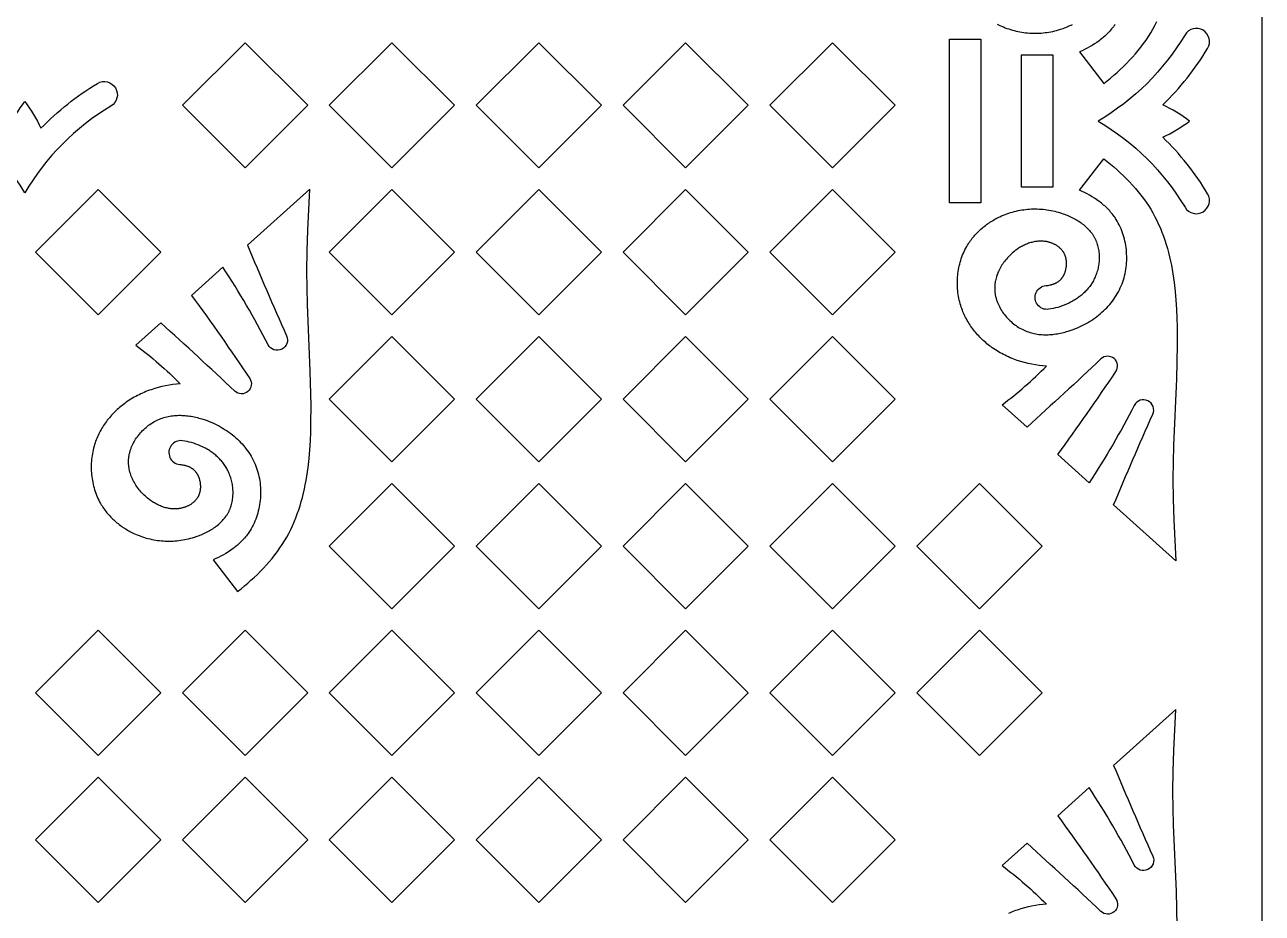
# Model space of a CAD drawing. Extents: x 15850 to 16789, y -660 to 1170.
# Drawn here: x 16319.7 to 16789.1, y 533.7 to 870.6 of the extents above; entities that cross this region are included whole.
import ezdxf

# ---------------------------------------------------------------- set-up
doc = ezdxf.new("R2010")
doc.units = 0
doc.layers.get('0').update_dxf_attribs({"linetype": 'CONTINUOUS'})

msp = doc.modelspace()

# ---------------------------------------------------------------- linework, layer by layer
for points in [[(15850.26, -659.93), (16789.06, -659.93), (16789.06, 1170.21), (15850.26, 1170.21)], [(16426.98, 840.08), (16403.22, 863.84), (16379.46, 840.08), (16403.22, 816.32)], [(16482.69, 840.08), (16458.93, 863.84), (16435.17, 840.08), (16458.93, 816.32)], [(16538.4, 840.08), (16514.64, 863.84), (16490.88, 840.08), (16514.64, 816.32)], [(16594.11, 840.08), (16570.35, 863.84), (16546.59, 840.08), (16570.35, 816.32)], [(16649.82, 840.08), (16626.06, 863.84), (16602.3, 840.08), (16626.06, 816.32)], [(16670.47, 803.1), (16670.47, 865.13), (16682.31, 865.13), (16682.31, 803.1)], [(16697.78, 809.06), (16697.78, 859.17), (16709.61, 859.17), (16709.61, 809.06)], [(16371.27, 784.37), (16347.51, 808.13), (16323.75, 784.37), (16347.51, 760.61)], [(16482.69, 784.37), (16458.93, 808.13), (16435.17, 784.37), (16458.93, 760.61)], [(16538.4, 784.37), (16514.64, 808.13), (16490.88, 784.37), (16514.64, 760.61)], [(16594.11, 784.37), (16570.35, 808.13), (16546.59, 784.37), (16570.35, 760.61)], [(16649.82, 784.37), (16626.06, 808.13), (16602.3, 784.37), (16626.06, 760.61)], [(16482.69, 728.66), (16458.93, 752.42), (16435.17, 728.66), (16458.93, 704.9)], [(16538.4, 728.66), (16514.64, 752.42), (16490.88, 728.66), (16514.64, 704.9)], [(16594.11, 728.66), (16570.35, 752.42), (16546.59, 728.66), (16570.35, 704.9)], [(16649.82, 728.66), (16626.06, 752.42), (16602.3, 728.66), (16626.06, 704.9)], [(16482.69, 672.95), (16458.93, 696.71), (16435.17, 672.95), (16458.93, 649.19)], [(16538.4, 672.95), (16514.64, 696.71), (16490.88, 672.95), (16514.64, 649.19)], [(16594.11, 672.95), (16570.35, 696.71), (16546.59, 672.95), (16570.35, 649.19)], [(16649.82, 672.95), (16626.06, 696.71), (16602.3, 672.95), (16626.06, 649.19)], [(16705.53, 672.95), (16681.77, 696.71), (16658.01, 672.95), (16681.77, 649.19)], [(16371.27, 617.24), (16347.51, 641), (16323.75, 617.24), (16347.51, 593.48)], [(16426.98, 617.24), (16403.22, 641), (16379.46, 617.24), (16403.22, 593.48)], [(16482.69, 617.24), (16458.93, 641), (16435.17, 617.24), (16458.93, 593.48)], [(16538.4, 617.24), (16514.64, 641), (16490.88, 617.24), (16514.64, 593.48)], [(16594.11, 617.24), (16570.35, 641), (16546.59, 617.24), (16570.35, 593.48)], [(16649.82, 617.24), (16626.06, 641), (16602.3, 617.24), (16626.06, 593.48)], [(16705.53, 617.24), (16681.77, 641), (16658.01, 617.24), (16681.77, 593.48)], [(16371.27, 561.53), (16347.51, 585.29), (16323.75, 561.53), (16347.51, 537.78)], [(16426.98, 561.53), (16403.22, 585.29), (16379.46, 561.53), (16403.22, 537.78)], [(16482.69, 561.53), (16458.93, 585.29), (16435.17, 561.53), (16458.93, 537.78)], [(16538.4, 561.53), (16514.64, 585.29), (16490.88, 561.53), (16514.64, 537.78)], [(16594.11, 561.53), (16570.35, 585.29), (16546.59, 561.53), (16570.35, 537.78)], [(16649.82, 561.53), (16626.06, 585.29), (16602.3, 561.53), (16626.06, 537.78)]]:
    msp.add_lwpolyline(points, close=True)
for points in [[(16688.57, 870.86), (16689.53, 870.39), (16690.2, 870.08), (16690.87, 869.8), (16691.55, 869.53), (16692.23, 869.27), (16692.92, 869.03), (16693.61, 868.81), (16694.31, 868.61), (16695.02, 868.42), (16695.73, 868.24), (16696.44, 868.09), (16697.15, 867.95), (16697.87, 867.82), (16698.6, 867.72), (16699.32, 867.63), (16700.05, 867.55), (16700.78, 867.5), (16701.51, 867.46), (16702.25, 867.43), (16702.98, 867.43), (16703.72, 867.44), (16704.46, 867.47), (16705.19, 867.51), (16705.93, 867.57), (16706.67, 867.65), (16707.41, 867.75), (16708.14, 867.86), (16708.88, 868), (16709.61, 868.14), (16710.34, 868.31), (16711.07, 868.49), (16711.8, 868.69), (16712.53, 868.91), (16713.57, 869.26), (16714.09, 869.45), (16714.61, 869.65), (16715.12, 869.85), (16715.63, 870.07), (16716.13, 870.3), (16716.63, 870.53), (16717.12, 870.78)], [(16733.21, 870.75), (16732.9, 870.31), (16732.58, 869.88), (16732.25, 869.45), (16731.91, 869.03), (16731.56, 868.62), (16731.21, 868.22), (16730.84, 867.82), (16730.47, 867.43), (16730.08, 867.05), (16729.69, 866.68), (16729.3, 866.32), (16728.89, 865.96), (16728.48, 865.61), (16728.06, 865.27), (16727.64, 864.93), (16727.2, 864.6), (16726.33, 863.97), (16725.43, 863.37), (16724.51, 862.79), (16723.57, 862.25), (16722.62, 861.73), (16721.66, 861.24), (16720.69, 860.78), (16719.72, 860.35), (16728.94, 848.38), (16730.23, 849.39), (16731.51, 850.43), (16732.77, 851.49), (16734.01, 852.58), (16735.23, 853.7), (16736.43, 854.84), (16737.61, 856), (16738.76, 857.19), (16739.88, 858.4), (16740.97, 859.64), (16742.02, 860.9), (16743.05, 862.18), (16744.03, 863.49), (16744.98, 864.82), (16745.89, 866.18), (16746.75, 867.56), (16747.57, 868.96), (16748.34, 870.38), (16749.07, 871.82)]]:
    msp.add_lwpolyline(points)
for points in [[(16726.85, 834.11, -0.12469), (16759.77, 801.41, 1), (16768.35, 806.55, 0.065745), (16751.32, 827.97, 0.052644), (16761.48, 834.11, 0.052644), (16751.32, 840.26, 0.065745), (16768.35, 861.67, 1), (16759.77, 866.82, -0.12469)], [(16319.66, 806.89, 0.12469), (16286.95, 839.82, -1), (16292.1, 848.39, -0.065745), (16313.51, 831.36, -0.052644), (16319.66, 841.52, -0.052644), (16325.81, 831.36, -0.065745), (16347.22, 848.39, -1), (16352.37, 839.82, 0.12469)], [(16728.94, 819.85), (16730.23, 818.83), (16731.51, 817.8), (16732.77, 816.73), (16734.01, 815.64), (16735.23, 814.53), (16736.43, 813.39), (16737.61, 812.23), (16738.76, 811.04), (16739.88, 809.83), (16740.97, 808.59), (16742.02, 807.33), (16743.05, 806.04), (16744.03, 804.74), (16744.98, 803.4), (16745.89, 802.05), (16746.75, 800.67), (16747.57, 799.27), (16748.34, 797.85), (16749.07, 796.41), (16749.76, 794.94), (16750.41, 793.46), (16751.01, 791.96), (16751.59, 790.44), (16752.12, 788.91), (16752.62, 787.36), (16753.08, 785.79), (16753.51, 784.21), (16753.9, 782.62), (16754.27, 781.02), (16754.6, 779.4), (16754.91, 777.77), (16755.18, 776.14), (16755.66, 772.84), (16756.04, 769.51), (16756.33, 766.16), (16756.54, 762.79), (16756.69, 759.42), (16756.77, 756.04), (16756.79, 749.31), (16756.49, 736.4), (16755.43, 711.04), (16755.19, 698.41), (16755.27, 690.66), (16755.52, 682.9), (16756.33, 667.36), (16732.7, 688.57, -0.007496), (16747.54, 722.92, 0.975292), (16740.51, 726.3, -0.027938), (16723.36, 696.95), (16711.47, 707.62, 0.009727), (16733.54, 739.1, 0.894674), (16727.87, 743.9, -0.006154), (16699.83, 718.07), (16690.39, 726.53, 0.038203), (16707.17, 741.17), (16705.78, 741.28), (16704.39, 741.44), (16702.99, 741.65), (16701.6, 741.9), (16700.22, 742.2), (16698.85, 742.54), (16697.49, 742.93), (16696.14, 743.37), (16695.47, 743.6), (16694.8, 743.85), (16694.14, 744.11), (16693.49, 744.38), (16692.84, 744.67), (16692.19, 744.96), (16691.55, 745.27), (16690.92, 745.58), (16690.29, 745.91), (16689.67, 746.26), (16689.05, 746.61), (16688.45, 746.98), (16687.85, 747.36), (16687.26, 747.75), (16686.67, 748.15), (16686.1, 748.56), (16685.61, 748.93), (16685.12, 749.31), (16684.64, 749.69), (16684.17, 750.09), (16683.71, 750.49), (16683.26, 750.9), (16682.81, 751.32), (16682.37, 751.75), (16681.94, 752.18), (16681.51, 752.63), (16681.1, 753.08), (16680.69, 753.54), (16680.29, 754.01), (16679.9, 754.48), (16679.52, 754.96), (16679.15, 755.45), (16678.79, 755.95), (16678.44, 756.45), (16678.1, 756.96), (16677.77, 757.47), (16677.45, 758), (16677.14, 758.52), (16676.85, 759.06), (16676.56, 759.6), (16676.29, 760.15), (16676.02, 760.7), (16675.77, 761.26), (16675.53, 761.82), (16675.3, 762.39), (16675.09, 762.97), (16674.88, 763.55), (16674.7, 764.14), (16674.49, 764.83), (16674.3, 765.52), (16674.13, 766.22), (16673.98, 766.93), (16673.85, 767.64), (16673.73, 768.36), (16673.63, 769.07), (16673.55, 769.8), (16673.49, 770.52), (16673.45, 771.25), (16673.42, 771.97), (16673.41, 772.7), (16673.42, 773.43), (16673.44, 774.15), (16673.49, 774.88), (16673.55, 775.61), (16673.63, 776.33), (16673.73, 777.05), (16673.84, 777.77), (16673.98, 778.48), (16674.13, 779.19), (16674.29, 779.89), (16674.48, 780.59), (16674.68, 781.28), (16674.91, 781.97), (16675.15, 782.65), (16675.4, 783.32), (16675.68, 783.98), (16675.97, 784.64), (16676.28, 785.28), (16676.61, 785.92), (16676.96, 786.54), (16677.23, 787), (16677.51, 787.46), (16677.8, 787.91), (16678.1, 788.35), (16678.41, 788.79), (16678.73, 789.22), (16679.06, 789.64), (16679.39, 790.06), (16679.74, 790.47), (16680.09, 790.87), (16680.45, 791.26), (16680.82, 791.65), (16681.2, 792.04), (16681.58, 792.41), (16681.97, 792.78), (16682.37, 793.14), (16682.77, 793.49), (16683.19, 793.84), (16683.6, 794.17), (16684.03, 794.5), (16684.46, 794.83), (16684.89, 795.14), (16685.34, 795.45), (16685.78, 795.74), (16686.24, 796.04), (16686.69, 796.32), (16687.16, 796.59), (16687.62, 796.86), (16688.09, 797.12), (16688.57, 797.37), (16689.53, 797.84), (16690.2, 798.14), (16690.87, 798.43), (16691.55, 798.7), (16692.23, 798.96), (16692.92, 799.19), (16693.61, 799.42), (16694.31, 799.62), (16695.02, 799.81), (16695.73, 799.98), (16696.44, 800.14), (16697.15, 800.28), (16697.87, 800.4), (16698.6, 800.51), (16699.32, 800.6), (16700.05, 800.68), (16700.78, 800.73), (16701.51, 800.77), (16702.25, 800.79), (16702.98, 800.8), (16703.72, 800.79), (16704.46, 800.76), (16705.19, 800.72), (16705.93, 800.65), (16706.67, 800.57), (16707.41, 800.48), (16708.14, 800.36), (16708.88, 800.23), (16709.61, 800.08), (16710.34, 799.92), (16711.07, 799.73), (16711.8, 799.53), (16712.53, 799.31), (16713.57, 798.97), (16714.09, 798.78), (16714.61, 798.58), (16715.12, 798.37), (16715.63, 798.16), (16716.13, 797.93), (16716.63, 797.7), (16717.12, 797.45), (16717.61, 797.2), (16718.09, 796.94), (16718.56, 796.66), (16719.03, 796.38), (16719.49, 796.09), (16719.94, 795.79), (16720.38, 795.48), (16720.81, 795.16), (16721.23, 794.83), (16721.64, 794.49), (16722.04, 794.14), (16722.43, 793.78), (16722.8, 793.41), (16723.17, 793.03), (16723.52, 792.65), (16723.85, 792.25), (16724.18, 791.84), (16724.49, 791.42), (16724.63, 791.21), (16724.78, 791), (16724.92, 790.78), (16725.06, 790.56), (16725.19, 790.34), (16725.32, 790.11), (16725.44, 789.89), (16725.56, 789.66), (16725.68, 789.43), (16725.79, 789.19), (16725.89, 788.97), (16725.99, 788.75), (16726.08, 788.52), (16726.17, 788.29), (16726.34, 787.83), (16726.49, 787.36), (16726.63, 786.89), (16726.75, 786.41), (16726.86, 785.92), (16726.95, 785.43), (16727.03, 784.93), (16727.09, 784.44), (16727.14, 783.93), (16727.18, 783.43), (16727.2, 782.92), (16727.2, 782.41), (16727.2, 781.9), (16727.17, 781.39), (16727.14, 780.88), (16727.09, 780.37), (16727.03, 779.86), (16726.95, 779.35), (16726.86, 778.84), (16726.76, 778.34), (16726.64, 777.84), (16726.51, 777.34), (16726.37, 776.85), (16726.21, 776.36), (16726.04, 775.88), (16725.86, 775.41), (16725.66, 774.94), (16725.46, 774.47), (16725.24, 774.02), (16725.01, 773.57), (16724.79, 773.19), (16724.57, 772.81), (16724.34, 772.44), (16724.11, 772.08), (16723.86, 771.73), (16723.6, 771.38), (16723.34, 771.03), (16723.07, 770.7), (16722.79, 770.37), (16722.51, 770.05), (16722.21, 769.73), (16721.92, 769.42), (16721.61, 769.12), (16721.3, 768.82), (16720.98, 768.53), (16720.65, 768.25), (16720.32, 767.97), (16719.98, 767.7), (16719.64, 767.44), (16719.29, 767.18), (16718.94, 766.93), (16718.58, 766.69), (16718.22, 766.45), (16717.85, 766.22), (16717.48, 766), (16717.11, 765.78), (16716.73, 765.57), (16716.35, 765.37), (16715.57, 764.98), (16714.79, 764.63), (16713.97, 764.29), (16713.14, 763.98), (16712.3, 763.7), (16711.46, 763.45), (16710.61, 763.23), (16709.75, 763.03), (16708.89, 762.87), (16708.03, 762.73, -1.025614), (16706.99, 771.72), (16707.39, 771.76), (16707.8, 771.81), (16708.2, 771.88), (16708.59, 771.96), (16708.79, 772), (16708.98, 772.05), (16709.17, 772.1), (16709.36, 772.15), (16709.55, 772.21), (16709.73, 772.27), (16709.92, 772.34), (16710.1, 772.41), (16710.28, 772.48), (16710.45, 772.55), (16710.63, 772.63), (16710.8, 772.72), (16710.97, 772.81), (16711.13, 772.9), (16711.3, 772.99), (16711.46, 773.09), (16711.62, 773.2), (16711.77, 773.3), (16711.92, 773.42), (16712.07, 773.53), (16712.22, 773.65), (16712.36, 773.78), (16712.49, 773.91), (16712.63, 774.04), (16712.73, 774.16), (16712.84, 774.27), (16712.94, 774.39), (16713.04, 774.51), (16713.13, 774.63), (16713.22, 774.76), (16713.31, 774.89), (16713.4, 775.02), (16713.49, 775.15), (16713.57, 775.29), (16713.65, 775.42), (16713.73, 775.56), (16713.8, 775.71), (16713.88, 775.85), (16713.95, 776), (16714.01, 776.14), (16714.08, 776.29), (16714.14, 776.44), (16714.2, 776.6), (16714.26, 776.75), (16714.31, 776.91), (16714.36, 777.06), (16714.41, 777.22), (16714.46, 777.38), (16714.55, 777.7), (16714.62, 778.03), (16714.68, 778.36), (16714.73, 778.69), (16714.77, 779.02), (16714.8, 779.36), (16714.82, 779.69), (16714.83, 780.03), (16714.82, 780.37), (16714.82, 780.53), (16714.81, 780.7), (16714.79, 780.87), (16714.78, 781.03), (16714.76, 781.2), (16714.74, 781.36), (16714.71, 781.53), (16714.69, 781.69), (16714.66, 781.85), (16714.62, 782.01), (16714.59, 782.17), (16714.55, 782.33), (16714.5, 782.49), (16714.46, 782.64), (16714.41, 782.8), (16714.36, 782.95), (16714.3, 783.1), (16714.24, 783.25), (16714.18, 783.4), (16714.12, 783.55), (16714.05, 783.69), (16713.98, 783.83), (16713.92, 783.94), (16713.87, 784.05), (16713.8, 784.16), (16713.74, 784.27), (16713.68, 784.37), (16713.61, 784.48), (16713.47, 784.68), (16713.33, 784.88), (16713.18, 785.07), (16713.02, 785.26), (16712.86, 785.44), (16712.69, 785.62), (16712.51, 785.79), (16712.33, 785.96), (16712.14, 786.13), (16711.95, 786.28), (16711.76, 786.44), (16711.56, 786.58), (16711.35, 786.73), (16711.15, 786.86), (16710.93, 787), (16710.72, 787.12), (16710.5, 787.24), (16710.28, 787.36), (16710.05, 787.47), (16709.83, 787.58), (16709.59, 787.68), (16709.36, 787.77), (16709.13, 787.86), (16708.89, 787.95), (16708.65, 788.03), (16708.42, 788.1), (16708.18, 788.17), (16707.94, 788.23), (16707.69, 788.29), (16707.49, 788.34), (16707.29, 788.38), (16707.09, 788.41), (16706.88, 788.45), (16706.68, 788.48), (16706.48, 788.5), (16706.07, 788.54), (16705.66, 788.57), (16705.26, 788.58), (16704.85, 788.58), (16704.44, 788.57), (16704.04, 788.54), (16703.63, 788.5), (16703.22, 788.45), (16702.82, 788.38), (16702.42, 788.31), (16702.02, 788.22), (16701.62, 788.12), (16701.22, 788.01), (16700.82, 787.88), (16700.43, 787.75), (16700.04, 787.61), (16699.65, 787.45), (16699.26, 787.29), (16698.88, 787.11), (16698.5, 786.93), (16698.12, 786.73), (16697.75, 786.53), (16697.38, 786.32), (16697.02, 786.1), (16696.66, 785.87), (16696.3, 785.64), (16695.95, 785.39), (16695.6, 785.14), (16695.26, 784.88), (16694.82, 784.53), (16694.38, 784.17), (16693.96, 783.8), (16693.55, 783.41), (16693.15, 783.02), (16692.75, 782.62), (16692.37, 782.2), (16692, 781.78), (16691.65, 781.35), (16691.3, 780.91), (16690.97, 780.46), (16690.65, 780), (16690.34, 779.54), (16690.05, 779.06), (16689.77, 778.59), (16689.51, 778.1), (16689.26, 777.61), (16689.03, 777.12), (16688.81, 776.62), (16688.61, 776.11), (16688.42, 775.61), (16688.25, 775.09), (16688.1, 774.58), (16687.97, 774.06), (16687.86, 773.54), (16687.81, 773.28), (16687.76, 773.01), (16687.72, 772.75), (16687.68, 772.49), (16687.65, 772.22), (16687.62, 771.96), (16687.6, 771.7), (16687.59, 771.43), (16687.57, 771.17), (16687.57, 770.9), (16687.57, 770.64), (16687.57, 770.38), (16687.58, 770.11), (16687.59, 769.85), (16687.61, 769.56), (16687.64, 769.28), (16687.67, 768.99), (16687.71, 768.71), (16687.76, 768.42), (16687.81, 768.14), (16687.87, 767.86), (16687.93, 767.57), (16688, 767.29), (16688.07, 767.01), (16688.15, 766.73), (16688.23, 766.45), (16688.32, 766.17), (16688.42, 765.9), (16688.52, 765.62), (16688.62, 765.35), (16688.85, 764.8), (16689.09, 764.26), (16689.36, 763.73), (16689.64, 763.2), (16689.94, 762.68), (16690.26, 762.17), (16690.59, 761.67), (16690.94, 761.18), (16691.3, 760.7), (16691.68, 760.22), (16692.08, 759.76), (16692.48, 759.31), (16692.9, 758.87), (16693.34, 758.45), (16693.78, 758.04), (16694.23, 757.64), (16694.7, 757.25), (16695.18, 756.88), (16695.66, 756.53), (16696.15, 756.19), (16696.66, 755.87), (16697.16, 755.56), (16697.68, 755.28), (16698.2, 755.01), (16698.74, 754.76), (16699.27, 754.53), (16699.82, 754.31), (16700.37, 754.12), (16700.92, 753.94), (16701.48, 753.78), (16702.04, 753.64), (16702.6, 753.51), (16703.17, 753.4), (16703.74, 753.31), (16704.32, 753.23), (16704.9, 753.17), (16705.48, 753.13), (16706.06, 753.1), (16706.64, 753.08), (16707.23, 753.08), (16707.82, 753.09), (16708.4, 753.12), (16708.99, 753.16), (16709.58, 753.22), (16710.17, 753.29), (16710.76, 753.37), (16711.35, 753.46), (16711.94, 753.57), (16712.52, 753.68), (16713.11, 753.81), (16713.69, 753.95), (16714.28, 754.1), (16714.86, 754.27), (16715.43, 754.44), (16716.58, 754.81), (16717.38, 755.1), (16718.18, 755.41), (16718.97, 755.74), (16719.76, 756.08), (16720.53, 756.45), (16721.29, 756.83), (16722.04, 757.23), (16722.79, 757.64), (16723.52, 758.08), (16724.24, 758.53), (16724.94, 759), (16725.64, 759.48), (16726.32, 759.99), (16726.98, 760.5), (16727.63, 761.04), (16728.27, 761.59), (16728.89, 762.15), (16729.49, 762.73), (16730.08, 763.33), (16730.65, 763.94), (16731.2, 764.57), (16731.73, 765.21), (16732.24, 765.86), (16732.73, 766.53), (16733.2, 767.21), (16733.65, 767.91), (16734.08, 768.62), (16734.49, 769.34), (16734.87, 770.08), (16735.23, 770.83), (16735.57, 771.59), (16735.88, 772.36), (16736.16, 773.13), (16736.41, 773.9), (16736.64, 774.68), (16736.85, 775.47), (16737.03, 776.26), (16737.19, 777.07), (16737.33, 777.88), (16737.44, 778.69), (16737.53, 779.51), (16737.6, 780.34), (16737.64, 781.16), (16737.66, 781.99), (16737.66, 782.82), (16737.63, 783.65), (16737.58, 784.47), (16737.51, 785.3), (16737.41, 786.12), (16737.3, 786.94), (16737.15, 787.75), (16736.99, 788.56), (16736.8, 789.36), (16736.59, 790.15), (16736.35, 790.93), (16736.1, 791.71), (16735.82, 792.48), (16735.51, 793.23), (16735.19, 793.97), (16734.84, 794.7), (16734.46, 795.42), (16734.07, 796.12), (16733.65, 796.81), (16733.43, 797.14), (16733.21, 797.48), (16732.9, 797.92), (16732.58, 798.35), (16732.25, 798.78), (16731.91, 799.2), (16731.56, 799.61), (16731.21, 800.01), (16730.84, 800.41), (16730.47, 800.79), (16730.08, 801.17), (16729.69, 801.55), (16729.3, 801.91), (16728.89, 802.27), (16728.48, 802.62), (16728.06, 802.96), (16727.64, 803.3), (16727.2, 803.62), (16726.33, 804.26), (16725.43, 804.86), (16724.51, 805.43), (16723.57, 805.98), (16722.62, 806.5), (16721.66, 806.98), (16720.69, 807.44), (16719.72, 807.88)], [(16400.4, 655.76), (16401.69, 656.77), (16402.97, 657.8), (16404.23, 658.87), (16405.47, 659.96), (16406.69, 661.07), (16407.89, 662.21), (16409.07, 663.37), (16410.21, 664.56), (16411.34, 665.77), (16412.43, 667.01), (16413.48, 668.27), (16414.51, 669.56), (16415.49, 670.87), (16416.44, 672.2), (16417.34, 673.55), (16418.21, 674.93), (16419.02, 676.33), (16419.8, 677.75), (16420.53, 679.19), (16421.22, 680.66), (16421.87, 682.14), (16422.47, 683.64), (16423.04, 685.16), (16423.58, 686.69), (16424.07, 688.24), (16424.54, 689.81), (16424.97, 691.39), (16425.36, 692.98), (16425.73, 694.59), (16426.06, 696.2), (16426.37, 697.83), (16426.64, 699.47), (16427.12, 702.77), (16427.5, 706.09), (16427.79, 709.44), (16428, 712.81), (16428.15, 716.19), (16428.23, 719.56), (16428.25, 726.29), (16427.95, 739.2), (16426.89, 764.56), (16426.65, 777.19), (16426.73, 784.94), (16426.98, 792.7), (16427.79, 808.24), (16404.16, 787.03, 0.007496), (16419, 752.68, -0.975292), (16411.97, 749.31, 0.027938), (16394.82, 778.65), (16382.93, 767.98, -0.009727), (16405, 736.5, -0.894674), (16399.33, 731.7, 0.006154), (16371.29, 757.54), (16361.85, 749.07, -0.038203), (16378.63, 734.43), (16377.24, 734.32), (16375.85, 734.16), (16374.45, 733.95), (16373.06, 733.7), (16371.68, 733.4), (16370.31, 733.06), (16368.94, 732.67), (16367.6, 732.23), (16366.93, 732), (16366.26, 731.75), (16365.6, 731.49), (16364.95, 731.22), (16364.29, 730.94), (16363.65, 730.64), (16363.01, 730.33), (16362.38, 730.02), (16361.75, 729.69), (16361.13, 729.34), (16360.51, 728.99), (16359.91, 728.62), (16359.31, 728.25), (16358.72, 727.86), (16358.13, 727.45), (16357.56, 727.04), (16357.07, 726.67), (16356.58, 726.29), (16356.1, 725.91), (16355.63, 725.51), (16355.17, 725.11), (16354.72, 724.7), (16354.27, 724.28), (16353.83, 723.85), (16353.39, 723.42), (16352.97, 722.97), (16352.56, 722.52), (16352.15, 722.06), (16351.75, 721.6), (16351.36, 721.12), (16350.98, 720.64), (16350.61, 720.15), (16350.25, 719.66), (16349.9, 719.15), (16349.56, 718.64), (16349.23, 718.13), (16348.91, 717.61), (16348.6, 717.08), (16348.31, 716.54), (16348.02, 716), (16347.74, 715.45), (16347.48, 714.9), (16347.23, 714.34), (16346.99, 713.78), (16346.76, 713.21), (16346.55, 712.63), (16346.34, 712.05), (16346.15, 711.46), (16345.95, 710.78), (16345.76, 710.08), (16345.59, 709.38), (16345.44, 708.67), (16345.31, 707.96), (16345.19, 707.25), (16345.09, 706.53), (16345.01, 705.81), (16344.95, 705.08), (16344.91, 704.36), (16344.88, 703.63), (16344.87, 702.9), (16344.88, 702.17), (16344.9, 701.45), (16344.95, 700.72), (16345.01, 700), (16345.09, 699.27), (16345.19, 698.55), (16345.3, 697.84), (16345.43, 697.12), (16345.59, 696.41), (16345.75, 695.71), (16345.94, 695.01), (16346.14, 694.32), (16346.37, 693.63), (16346.6, 692.95), (16346.86, 692.28), (16347.14, 691.62), (16347.43, 690.97), (16347.74, 690.32), (16348.07, 689.69), (16348.41, 689.06), (16348.69, 688.6), (16348.97, 688.14), (16349.26, 687.69), (16349.56, 687.25), (16349.87, 686.81), (16350.19, 686.38), (16350.52, 685.96), (16350.85, 685.55), (16351.2, 685.14), (16351.55, 684.73), (16351.91, 684.34), (16352.28, 683.95), (16352.65, 683.57), (16353.04, 683.19), (16353.43, 682.82), (16353.83, 682.46), (16354.23, 682.11), (16354.64, 681.77), (16355.06, 681.43), (16355.49, 681.1), (16355.92, 680.78), (16356.35, 680.46), (16356.79, 680.15), (16357.24, 679.86), (16357.69, 679.57), (16358.15, 679.28), (16358.61, 679.01), (16359.08, 678.74), (16359.55, 678.48), (16360.03, 678.23), (16360.99, 677.76), (16361.66, 677.46), (16362.33, 677.17), (16363.01, 676.9), (16363.69, 676.65), (16364.38, 676.41), (16365.07, 676.19), (16365.77, 675.98), (16366.48, 675.79), (16367.18, 675.62), (16367.9, 675.46), (16368.61, 675.32), (16369.33, 675.2), (16370.06, 675.09), (16370.78, 675), (16371.51, 674.93), (16372.24, 674.87), (16372.97, 674.83), (16373.71, 674.81), (16374.44, 674.8), (16375.18, 674.81), (16375.91, 674.84), (16376.65, 674.88), (16377.39, 674.95), (16378.13, 675.03), (16378.86, 675.12), (16379.6, 675.24), (16380.34, 675.37), (16381.07, 675.52), (16381.8, 675.68), (16382.53, 675.87), (16383.26, 676.07), (16383.99, 676.29), (16385.03, 676.64), (16385.55, 676.82), (16386.06, 677.02), (16386.58, 677.23), (16387.09, 677.44), (16387.59, 677.67), (16388.09, 677.9), (16388.58, 678.15), (16389.07, 678.4), (16389.55, 678.67), (16390.02, 678.94), (16390.49, 679.22), (16390.95, 679.51), (16391.4, 679.81), (16391.84, 680.12), (16392.27, 680.44), (16392.69, 680.77), (16393.1, 681.11), (16393.5, 681.46), (16393.89, 681.82), (16394.26, 682.19), (16394.63, 682.57), (16394.98, 682.96), (16395.31, 683.35), (16395.64, 683.76), (16395.95, 684.18), (16396.09, 684.39), (16396.24, 684.6), (16396.38, 684.82), (16396.52, 685.04), (16396.65, 685.26), (16396.78, 685.49), (16396.9, 685.71), (16397.02, 685.94), (16397.14, 686.17), (16397.25, 686.41), (16397.35, 686.63), (16397.45, 686.85), (16397.54, 687.08), (16397.63, 687.31), (16397.8, 687.77), (16397.95, 688.24), (16398.09, 688.71), (16398.21, 689.19), (16398.32, 689.68), (16398.41, 690.17), (16398.49, 690.67), (16398.55, 691.17), (16398.6, 691.67), (16398.64, 692.17), (16398.66, 692.68), (16398.66, 693.19), (16398.66, 693.7), (16398.63, 694.21), (16398.6, 694.72), (16398.55, 695.23), (16398.49, 695.74), (16398.41, 696.25), (16398.32, 696.76), (16398.22, 697.26), (16398.1, 697.76), (16397.97, 698.26), (16397.83, 698.75), (16397.67, 699.24), (16397.5, 699.72), (16397.32, 700.2), (16397.12, 700.67), (16396.92, 701.13), (16396.7, 701.58), (16396.46, 702.03), (16396.25, 702.41), (16396.03, 702.79), (16395.8, 703.16), (16395.57, 703.52), (16395.32, 703.87), (16395.06, 704.22), (16394.8, 704.57), (16394.53, 704.9), (16394.25, 705.23), (16393.97, 705.56), (16393.67, 705.87), (16393.37, 706.18), (16393.07, 706.49), (16392.75, 706.78), (16392.44, 707.07), (16392.11, 707.36), (16391.78, 707.63), (16391.44, 707.9), (16391.1, 708.17), (16390.75, 708.42), (16390.4, 708.67), (16390.04, 708.91), (16389.68, 709.15), (16389.31, 709.38), (16388.94, 709.6), (16388.57, 709.82), (16388.19, 710.03), (16387.81, 710.23), (16387.03, 710.62), (16386.25, 710.97), (16385.43, 711.31), (16384.6, 711.62), (16383.76, 711.9), (16382.92, 712.15), (16382.07, 712.38), (16381.21, 712.57), (16380.35, 712.73), (16379.49, 712.87, 1.025614), (16378.45, 703.88), (16378.85, 703.84), (16379.26, 703.79), (16379.66, 703.72), (16380.05, 703.64), (16380.25, 703.6), (16380.44, 703.55), (16380.63, 703.5), (16380.82, 703.45), (16381.01, 703.39), (16381.19, 703.33), (16381.38, 703.26), (16381.56, 703.19), (16381.74, 703.12), (16381.91, 703.05), (16382.09, 702.97), (16382.26, 702.88), (16382.43, 702.8), (16382.59, 702.7), (16382.76, 702.61), (16382.92, 702.51), (16383.08, 702.41), (16383.23, 702.3), (16383.38, 702.18), (16383.53, 702.07), (16383.67, 701.95), (16383.82, 701.82), (16383.95, 701.69), (16384.09, 701.56), (16384.19, 701.44), (16384.3, 701.33), (16384.4, 701.21), (16384.49, 701.09), (16384.59, 700.97), (16384.68, 700.84), (16384.77, 700.71), (16384.86, 700.58), (16384.95, 700.45), (16385.03, 700.31), (16385.11, 700.18), (16385.19, 700.04), (16385.26, 699.9), (16385.34, 699.75), (16385.41, 699.61), (16385.47, 699.46), (16385.54, 699.31), (16385.6, 699.16), (16385.66, 699.01), (16385.72, 698.85), (16385.77, 698.7), (16385.82, 698.54), (16385.87, 698.38), (16385.92, 698.22), (16386, 697.9), (16386.08, 697.57), (16386.14, 697.24), (16386.19, 696.91), (16386.23, 696.58), (16386.26, 696.24), (16386.28, 695.91), (16386.29, 695.57), (16386.28, 695.24), (16386.28, 695.07), (16386.27, 694.9), (16386.25, 694.74), (16386.24, 694.57), (16386.22, 694.4), (16386.2, 694.24), (16386.17, 694.08), (16386.15, 693.91), (16386.12, 693.75), (16386.08, 693.59), (16386.05, 693.43), (16386.01, 693.27), (16385.96, 693.11), (16385.92, 692.96), (16385.87, 692.8), (16385.82, 692.65), (16385.76, 692.5), (16385.7, 692.35), (16385.64, 692.2), (16385.58, 692.05), (16385.51, 691.91), (16385.44, 691.77), (16385.38, 691.66), (16385.32, 691.55), (16385.26, 691.44), (16385.2, 691.33), (16385.14, 691.23), (16385.07, 691.13), (16384.93, 690.92), (16384.79, 690.72), (16384.64, 690.53), (16384.48, 690.34), (16384.32, 690.16), (16384.15, 689.98), (16383.97, 689.81), (16383.79, 689.64), (16383.6, 689.48), (16383.41, 689.32), (16383.22, 689.17), (16383.02, 689.02), (16382.81, 688.87), (16382.61, 688.74), (16382.39, 688.61), (16382.18, 688.48), (16381.96, 688.36), (16381.74, 688.24), (16381.51, 688.13), (16381.28, 688.02), (16381.05, 687.92), (16380.82, 687.83), (16380.59, 687.74), (16380.35, 687.65), (16380.11, 687.57), (16379.88, 687.5), (16379.64, 687.43), (16379.39, 687.37), (16379.15, 687.31), (16378.95, 687.26), (16378.75, 687.22), (16378.55, 687.19), (16378.34, 687.15), (16378.14, 687.12), (16377.94, 687.1), (16377.53, 687.06), (16377.12, 687.03), (16376.72, 687.02), (16376.31, 687.02), (16375.9, 687.03), (16375.49, 687.06), (16375.09, 687.1), (16374.68, 687.15), (16374.28, 687.22), (16373.88, 687.29), (16373.48, 687.38), (16373.08, 687.48), (16372.68, 687.59), (16372.28, 687.72), (16371.89, 687.85), (16371.5, 687.99), (16371.11, 688.15), (16370.72, 688.31), (16370.34, 688.49), (16369.96, 688.67), (16369.58, 688.87), (16369.21, 689.07), (16368.84, 689.28), (16368.48, 689.5), (16368.12, 689.73), (16367.76, 689.96), (16367.41, 690.21), (16367.06, 690.46), (16366.72, 690.72), (16366.27, 691.07), (16365.84, 691.43), (16365.42, 691.8), (16365.01, 692.19), (16364.61, 692.58), (16364.21, 692.99), (16363.83, 693.4), (16363.46, 693.82), (16363.11, 694.26), (16362.76, 694.7), (16362.43, 695.14), (16362.11, 695.6), (16361.8, 696.07), (16361.51, 696.54), (16361.23, 697.01), (16360.97, 697.5), (16360.72, 697.99), (16360.49, 698.48), (16360.27, 698.98), (16360.07, 699.49), (16359.88, 700), (16359.71, 700.51), (16359.56, 701.02), (16359.43, 701.54), (16359.32, 702.06), (16359.27, 702.33), (16359.22, 702.59), (16359.18, 702.85), (16359.14, 703.11), (16359.11, 703.38), (16359.08, 703.64), (16359.06, 703.9), (16359.04, 704.17), (16359.03, 704.43), (16359.03, 704.7), (16359.02, 704.96), (16359.03, 705.23), (16359.04, 705.49), (16359.05, 705.75), (16359.07, 706.04), (16359.1, 706.32), (16359.13, 706.61), (16359.17, 706.89), (16359.22, 707.18), (16359.27, 707.46), (16359.32, 707.75), (16359.39, 708.03), (16359.46, 708.31), (16359.53, 708.59), (16359.61, 708.87), (16359.69, 709.15), (16359.78, 709.43), (16359.88, 709.7), (16359.98, 709.98), (16360.08, 710.25), (16360.31, 710.8), (16360.55, 711.34), (16360.82, 711.87), (16361.1, 712.4), (16361.4, 712.92), (16361.72, 713.43), (16362.05, 713.93), (16362.4, 714.42), (16362.76, 714.9), (16363.14, 715.38), (16363.54, 715.84), (16363.94, 716.29), (16364.36, 716.73), (16364.79, 717.15), (16365.24, 717.57), (16365.69, 717.96), (16366.16, 718.35), (16366.63, 718.72), (16367.12, 719.07), (16367.61, 719.41), (16368.12, 719.73), (16368.62, 720.04), (16369.14, 720.32), (16369.66, 720.59), (16370.2, 720.84), (16370.73, 721.08), (16371.28, 721.29), (16371.83, 721.49), (16372.38, 721.66), (16372.94, 721.82), (16373.5, 721.97), (16374.06, 722.09), (16374.63, 722.2), (16375.2, 722.29), (16375.78, 722.37), (16376.36, 722.43), (16376.94, 722.48), (16377.52, 722.51), (16378.1, 722.52), (16378.69, 722.52), (16379.28, 722.51), (16379.86, 722.48), (16380.45, 722.44), (16381.04, 722.38), (16381.63, 722.32), (16382.22, 722.23), (16382.81, 722.14), (16383.4, 722.04), (16383.98, 721.92), (16384.57, 721.79), (16385.15, 721.65), (16385.73, 721.5), (16386.31, 721.34), (16386.89, 721.16), (16388.04, 720.79), (16388.84, 720.5), (16389.64, 720.19), (16390.43, 719.86), (16391.21, 719.52), (16391.99, 719.15), (16392.75, 718.77), (16393.5, 718.37), (16394.25, 717.96), (16394.98, 717.52), (16395.7, 717.07), (16396.4, 716.6), (16397.1, 716.12), (16397.78, 715.62), (16398.44, 715.1), (16399.09, 714.56), (16399.73, 714.01), (16400.35, 713.45), (16400.95, 712.87), (16401.54, 712.27), (16402.11, 711.66), (16402.66, 711.03), (16403.19, 710.39), (16403.7, 709.74), (16404.19, 709.07), (16404.66, 708.39), (16405.11, 707.69), (16405.54, 706.98), (16405.95, 706.26), (16406.33, 705.52), (16406.69, 704.77), (16407.03, 704.01), (16407.34, 703.24), (16407.62, 702.48), (16407.87, 701.7), (16408.1, 700.92), (16408.31, 700.13), (16408.49, 699.34), (16408.65, 698.53), (16408.79, 697.72), (16408.9, 696.91), (16408.99, 696.09), (16409.06, 695.26), (16409.1, 694.44), (16409.12, 693.61), (16409.12, 692.78), (16409.09, 691.96), (16409.04, 691.13), (16408.97, 690.3), (16408.87, 689.48), (16408.75, 688.67), (16408.61, 687.85), (16408.45, 687.05), (16408.26, 686.25), (16408.05, 685.45), (16407.81, 684.67), (16407.56, 683.89), (16407.27, 683.13), (16406.97, 682.37), (16406.65, 681.63), (16406.3, 680.9), (16405.92, 680.18), (16405.53, 679.48), (16405.11, 678.8), (16404.89, 678.46), (16404.67, 678.13), (16404.36, 677.68), (16404.04, 677.25), (16403.71, 676.82), (16403.37, 676.4), (16403.02, 675.99), (16402.67, 675.59), (16402.3, 675.19), (16401.93, 674.81), (16401.54, 674.43), (16401.15, 674.05), (16400.76, 673.69), (16400.35, 673.33), (16399.94, 672.98), (16399.52, 672.64), (16399.09, 672.3), (16398.66, 671.98), (16397.78, 671.34), (16396.89, 670.74), (16395.97, 670.17), (16395.03, 669.62), (16394.08, 669.1), (16393.12, 668.62), (16392.15, 668.16), (16391.18, 667.73)]]:
    msp.add_lwpolyline(points, format="xyb", close=True)
msp.add_lwpolyline([(16756.79, 528.96), (16756.49, 541.87), (16755.43, 567.22), (16755.19, 579.86), (16755.27, 587.6), (16755.52, 595.37), (16756.33, 610.9), (16732.7, 589.69, 0.007496), (16747.54, 555.35, -0.975292), (16740.51, 551.97, 0.027938), (16723.36, 581.32), (16711.47, 570.65, -0.009727), (16733.54, 539.17, -0.894674), (16727.87, 534.36, 0.006154), (16699.83, 560.2), (16690.39, 551.73, -0.038203), (16707.17, 537.1), (16705.78, 536.98), (16704.39, 536.82), (16702.99, 536.62), (16701.6, 536.37), (16700.22, 536.07), (16698.85, 535.72), (16697.49, 535.33), (16696.14, 534.9), (16695.47, 534.66), (16694.8, 534.41), (16694.14, 534.16), (16693.49, 533.88), (16692.84, 533.6)], format="xyb")

doc.saveas('drawing.dxf')
